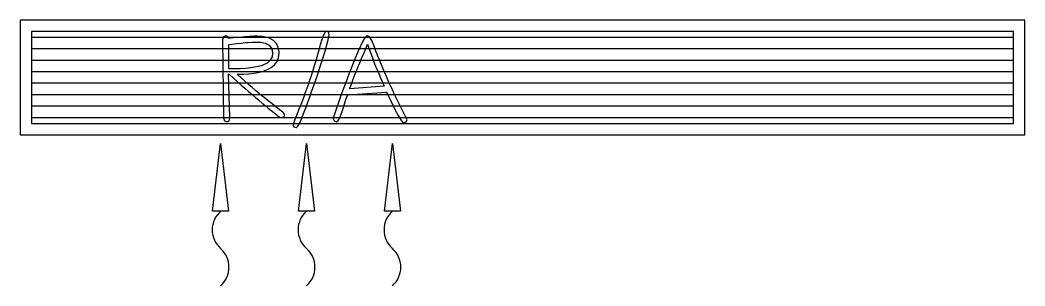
# Model space of a CAD drawing. Header units: millimetres. Extents: x 2288 to 4042, y 1267 to 1729.
import ezdxf

# ---------------------------------------------------------------- set-up
doc = ezdxf.new("R2010")
doc.units = ezdxf.units.MM

# ---------------------------------------------------------------- blocks, each defined once
blk = doc.blocks.new('*U3')
at = {"ltscale": 500}
h = blk.add_hatch(dxfattribs=at)
h.set_pattern_fill('_USER', color=250, scale=20, pattern_type=0)
h.set_pattern_definition([(0, (773.969, -180), (0, 20), [])])
h.paths.add_polyline_path([(20, -20), (20, -180), (1734, -180), (1734, -20)])
at = {"color": 0, "ltscale": 500}
blk.add_lwpolyline([(0, 0), (0, -200), (1754, -200), (1754, 0)], close=True, dxfattribs=at)
at = {"color": 3, "ltscale": 500}
blk.add_lwpolyline([(20, -20), (20, -180), (1734, -180), (1734, -20)], close=True, dxfattribs=at)
at = {"color": 250, "ltscale": 500}
for points in [[(434.5, -30.8), (422.7, -28.6), (413.4, -28), (408.9, -28.1), (401.1, -28.4), (392.3, -29), (388.5, -29.4), (380.9, -30.1), (372.8, -30.9), (363.9, -32.1), (362.8, -28.5), (359.4, -27.4), (354.9, -29), (353.3, -34.1), (355.3, -170.2), (356.8, -175.2), (361.1, -176.9), (365, -175.2), (366.4, -170.9), (366.4, -170.2), (364.1, -93.7), (365.4, -94.8), (372.4, -101.1), (379.3, -107.2), (386, -113.1), (392.5, -118.8), (398.8, -124.3), (405.1, -129.7), (411.1, -134.8), (416.9, -139.7), (422.5, -144.5), (428, -149), (433.3, -153.3), (438.5, -157.5), (443.1, -161.1), (452.8, -168.8), (453.5, -169.3), (457.1, -169.7), (460.6, -168.3), (461.9, -164.8), (460.1, -161.5), (458.4, -160.2), (452.5, -155.7), (446.3, -150.9), (439.9, -145.9), (433.2, -140.6), (426.2, -134.9), (422.3, -131.6), (416.8, -127.1), (411.2, -122.3), (405.2, -117.2), (398.9, -111.9), (392.5, -106.3), (385.8, -100.5), (378.8, -94.4), (380, -94.4), (390.2, -94.1), (399.5, -93.5), (408.1, -92.4), (415.8, -91.1), (422.8, -89.4), (429, -87.4), (434.3, -85), (438.4, -82.7), (444.3, -77.8), (448.6, -71.9), (451.2, -65.1), (452.1, -57.4), (452, -55.5), (450.6, -47.5), (447.4, -40.9), (442.1, -35.5), (434.5, -30.8)], [(562.7, -124), (560, -131.2), (557.5, -138.3), (555.1, -145.2), (552.9, -151.6), (549.4, -161.9), (547.4, -168.7), (546.7, -171.9), (548.4, -175.6), (552.4, -177.1), (555.4, -175), (558.9, -168.4), (562.7, -157.5), (564.3, -152.3), (567, -144.1), (569.5, -136.7), (571.9, -130.1), (639.9, -125.7), (640.2, -126.1), (643.2, -132.3), (646.7, -139.6), (650.8, -148), (655, -156.7), (660.1, -166.4), (664.4, -173.4), (667.7, -177.5), (670.1, -178.9), (674, -177.4), (675.5, -173.7), (656.7, -135.3), (653.3, -128.3), (649.9, -121.2), (646.6, -114), (643.4, -106.9), (640.1, -99.5), (636.9, -92), (633.7, -84.6), (630.5, -77), (627.3, -69.2), (624.2, -61.5), (623.9, -60.6), (621.3, -53.8), (618.2, -45.4), (614.2, -35.5), (610.2, -29.3), (606.5, -27.1), (605.7, -27.3), (603.5, -29), (600.9, -32.5), (597.8, -37.9), (594.1, -45.2)], [(594.1, -45.2), (590.1, -54.3), (585.5, -65.3), (580.3, -78.1), (577.8, -84.4), (575.3, -91.1), (574.7, -92.5), (571.4, -100.7), (568.4, -108.7), (565.5, -116.4), (562.7, -124)]]:
    blk.add_lwpolyline(points, dxfattribs=at)
for points in [[(532.2, -21.3), (529.4, -26.5), (526.2, -35.2), (522.8, -47.3), (522.7, -47.6), (520.2, -56.5), (517.9, -64.7), (515.6, -72.4), (513.4, -79.6), (511.4, -86.2), (510.3, -89.5), (507.9, -97.2), (505.3, -104.9), (502.7, -112.5), (500, -120.1), (497.3, -127.7), (494.5, -135.2), (491.7, -142.7), (488.8, -150.1), (487.3, -153.9), (482.5, -166), (479.1, -174.7), (477.1, -180.1), (476.4, -182.1), (478, -185.8), (481.8, -187.3), (482.4, -187.1), (484.7, -184.9), (487.5, -180.1), (491, -172.7), (495, -162.6), (499.7, -150.1), (500.9, -146.4), (504, -138), (506.7, -130.6), (509, -124.4), (510.6, -120.1), (513.4, -111.9), (516.3, -103.9), (518.9, -96.1), (521.5, -88.5), (524, -80.9), (526.4, -73.6), (528.7, -66.3), (530.8, -59.3), (532.3, -54.3), (535.5, -43), (537.8, -34.4), (539.2, -28.4), (539.7, -25.3), (538.3, -21.1), (534.5, -19.5)], [(420.2, -38.6), (428, -40.2), (433.9, -42.9), (435.1, -43.9), (439.4, -49.8), (440.8, -57.7), (440, -63.8), (436.8, -69.8), (431.3, -74.8), (423.5, -78.7), (421.3, -79.4), (415.8, -80.9), (409.3, -82.1), (402.1, -83.2), (394, -84), (384.9, -84.6), (375.1, -85), (364.3, -85.1), (364.3, -42.5), (369.5, -41.9), (378, -40.7), (385.8, -39.9), (392.7, -39.2), (397, -38.8), (405.3, -38.4), (412.5, -38.2)], [(575.8, -118.6), (578.3, -111.7), (581, -104.5), (584, -96.7), (587.3, -88.4), (587.9, -87), (590.3, -81), (593.1, -74.3), (596.1, -67.1), (599.3, -59.3), (602.8, -50.9), (606.6, -41.9), (609, -48.8), (611.6, -56.4), (614.4, -64), (617.2, -71.5), (620.1, -79), (622.9, -85.7), (626, -93.1), (629.2, -100.6), (632.4, -107.9), (635.7, -115.3), (575.5, -119.6)], [(335.9, -332.8), (350, -215.2), (364.1, -332.8)], [(485.9, -332.8), (500, -215.2), (514.1, -332.8)], [(635.9, -332.8), (650, -215.2), (664.1, -332.8)]]:
    blk.add_lwpolyline(points, close=True, dxfattribs=at)
for centre, start_param, end_param in [((378.5, -365.3), 0.724146, 2.426134), ((528.5, -365.3), 0.724146, 2.426134), ((678.5, -365.3), 0.724146, 2.426134), ((321.5, -430.4), 3.865984, 5.567972), ((471.5, -430.4), 3.865984, 5.567972), ((621.5, -430.4), 3.865984, 5.567972)]:
    blk.add_ellipse(centre, major_axis=(0.2, 43.2), ratio=1, start_param=start_param, end_param=end_param, dxfattribs=at)

msp = doc.modelspace()

# ---------------------------------------------------------------- block references
msp.add_blockref('*U3', (2288, 1729.5))

doc.saveas('drawing.dxf')
